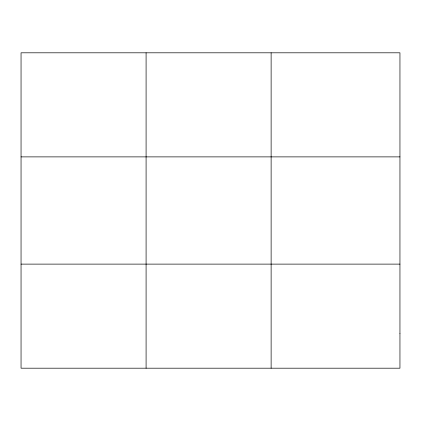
<?xml version="1.0" encoding="UTF-8"?>
<svg xmlns="http://www.w3.org/2000/svg" width="421" height="421" viewBox="0 0 421 421"><rect width="100%" height="100%" fill="white"/><g stroke="black" fill="none" stroke-linecap="round" stroke-linejoin="round"><path stroke-width="0.63" d="M146.087 368.191L146.087 52.809M271.124 368.191L271.124 52.809M21.05 156.886L399.95 156.886M21.05 264.114L399.95 264.114M399.95 333.5L399.95 368.191L21.05 368.191L21.05 52.809L399.95 52.809L399.95 333.5"/></g></svg>
